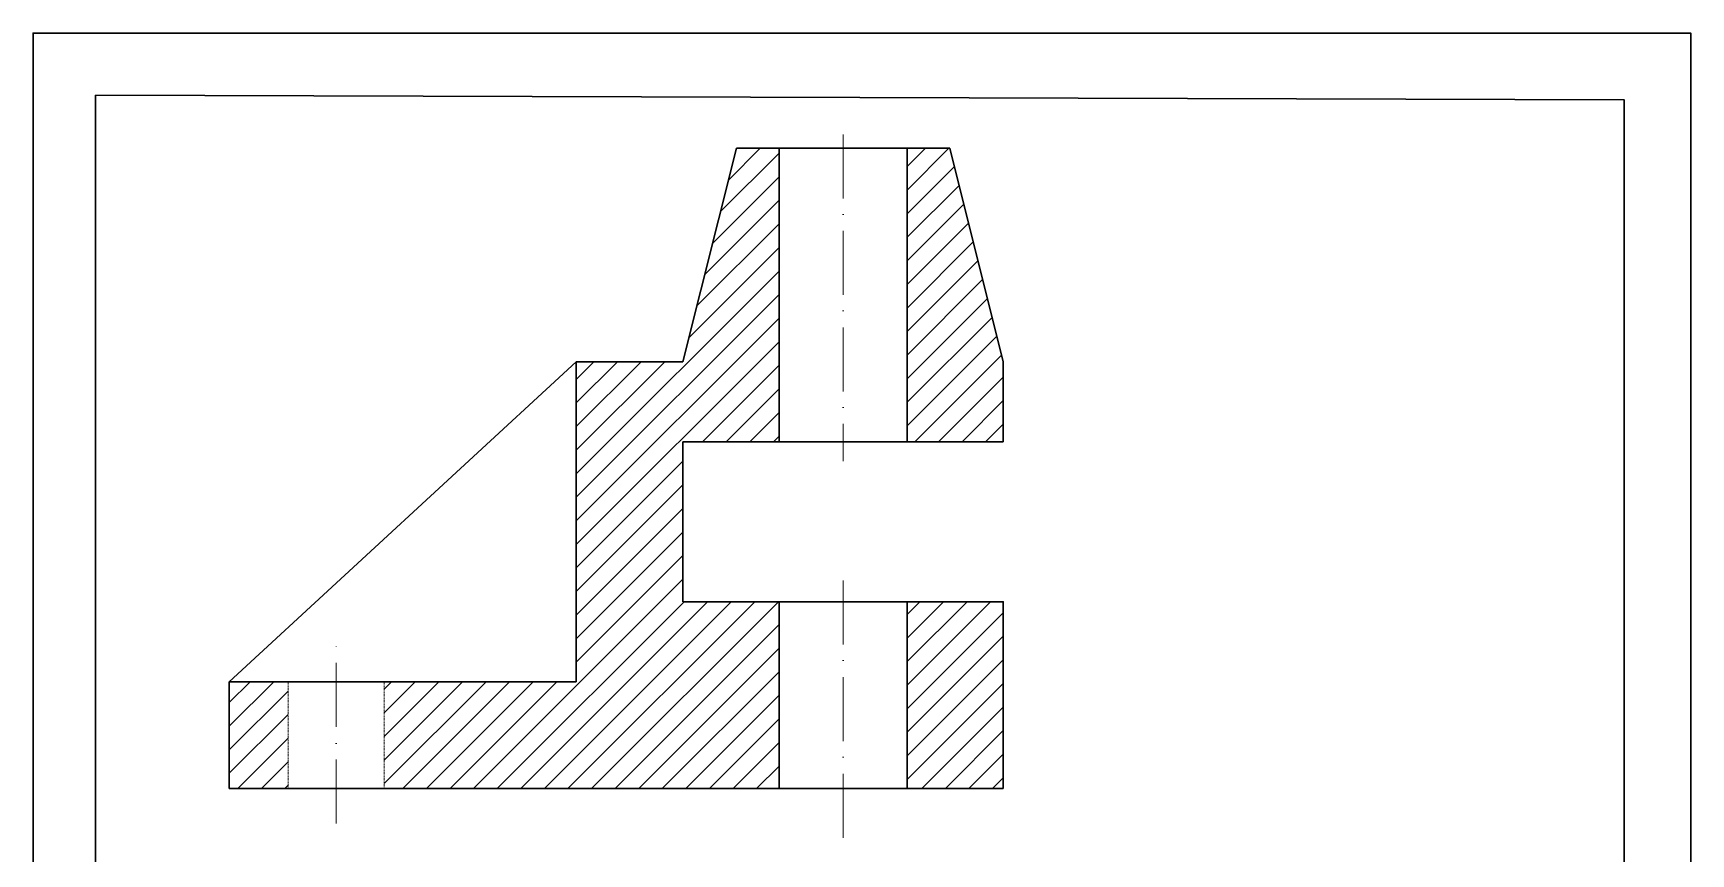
# Model space of a CAD drawing. Header units: inches. Extents: x -12 to 299, y -12 to 425.
# Drawn here: x -11.7 to 298.9, y 270.7 to 424.5 of the extents above; entities that cross this region are included whole.
import ezdxf

# ---------------------------------------------------------------- set-up
doc = ezdxf.new("R2010")
doc.units = ezdxf.units.IN
doc.header["$MEASUREMENT"] = 0
doc.linetypes.add('ACAD_ISO10W100', pattern=[18, 12, -3, 0, -3])
doc.linetypes.add('HIDDEN2', pattern=[0.1875, 0.125, -0.0625])
for name, color, linetype, lineweight in [('axe', 181, 'ACAD_ISO10W100', 0), ('frame', 140, 'Continuous', 30), ('hasura', 30, 'Continuous', 0), ('PDF_hidden', 7, 'HIDDEN2', 0), ('vizibil', 7, 'Continuous', 30)]:
    doc.layers.add(name, color=color, linetype=linetype, lineweight=lineweight)

msp = doc.modelspace()

# ---------------------------------------------------------------- hatches: boundary and pattern name
at = {"layer": 'hasura', "true_color": 0xcd6928}
h = msp.add_hatch(dxfattribs=at)
h.set_pattern_fill('ANSI31', color=32, scale=25)
h.paths.add_polyline_path([(128.04, 402.95), (120.06, 402.95), (110.04, 362.95), (90.04, 362.95), (90.04, 302.95), (54.04, 302.95), (54.04, 282.95), (128.04, 282.95), (128.04, 317.95), (110.04, 317.95), (110.04, 347.95), (128.04, 347.95)])
h.paths.add_polyline_path([(160.04, 402.95), (152.04, 402.95), (152.04, 347.95), (170.04, 347.95), (170.04, 362.95)])
h.paths.add_polyline_path([(170.04, 317.95), (152.04, 317.95), (152.04, 282.95), (170.04, 282.95), (170.04, 302.95)])
h.paths.add_polyline_path([(36.04, 302.95), (25.04, 302.95), (25.04, 282.95), (36.04, 282.95)])

# ---------------------------------------------------------------- linework, layer by layer
at = {"layer": 'axe'}
msp.add_line((45.04, 276.37), (45.04, 311.75), dxfattribs=at)
for points in [[(140.04, 405.57), (140.04, 344.27)], [(140.04, 321.9), (140.04, 271.16)]]:
    msp.add_lwpolyline(points, dxfattribs=at)
at = {"layer": 'frame'}
for points in [[(-11.71, -12.49), (298.88, -12.49), (298.88, 424.55), (-11.71, 424.55)], [(-0.02, 0.42), (286.38, -0.41), (286.38, 412.07), (-0.02, 412.89)]]:
    msp.add_lwpolyline(points, close=True, dxfattribs=at)
at = {"layer": 'PDF_hidden'}
for p, q in [((36.04, 282.95), (36.04, 302.95)), ((54.04, 282.95), (54.04, 302.95))]:
    msp.add_line(p, q, dxfattribs=at)
at = {"layer": 'vizibil'}
for points in [[(120.06, 402.95), (110.04, 362.95)], [(140.04, 402.95), (120.06, 402.95)], [(128.04, 347.95), (128.04, 402.95)], [(140.04, 402.95), (160.04, 402.95)], [(152.04, 347.95), (152.04, 402.95)], [(160.04, 402.95), (170.04, 362.95)], [(90.04, 362.95), (25.04, 302.95)], [(90.04, 302.95), (90.04, 362.95)], [(90.04, 362.95), (110.04, 362.95)], [(170.04, 362.95), (170.04, 347.95)], [(110.04, 317.95), (110.04, 347.95)], [(110.04, 347.95), (170.04, 347.95)], [(110.04, 317.95), (152.04, 317.95), (152.04, 282.95)], [(128.04, 282.95), (128.04, 317.95)], [(152.04, 317.95), (170.04, 317.95), (170.04, 302.95)], [(25.04, 282.95), (25.04, 302.95)], [(25.04, 302.95), (90.04, 302.95)], [(170.04, 302.95), (170.04, 302.95), (170.04, 282.95)], [(170.04, 282.95), (25.04, 282.95)]]:
    msp.add_lwpolyline(points, dxfattribs=at)

doc.saveas('drawing.dxf')
